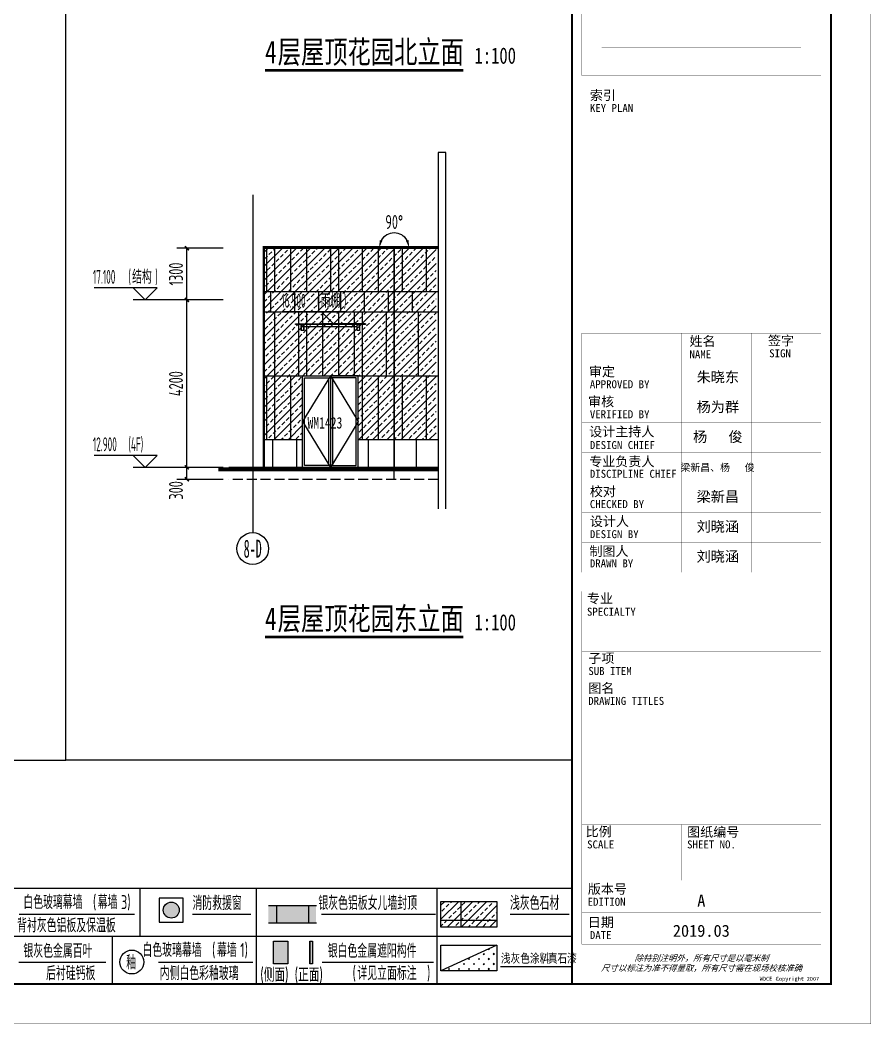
# Model space of a CAD drawing. Extents: x -863035 to 270371, y -8918 to 240488.
# Drawn here: x -231162 to -209813, y 23672 to 48854 of the extents above; entities that cross this region are included whole.
import ezdxf
from ezdxf.enums import TextEntityAlignment as Align

# ---------------------------------------------------------------- set-up
doc = ezdxf.new("R2010")
doc.units = 0
doc.header["$LTSCALE"] = 1000
doc.header["$MEASUREMENT"] = 0
doc.linetypes.add('DASH', pattern=[0.35, 0.25, -0.1])
for name, color, linetype in [('00-图签签名_10', 10, 'Continuous'), ('01-标注_尺寸', 124, 'Continuous'), ('01-标注_标高', 200, 'Continuous'), ('01-标注_轴线坐标', 132, 'Continuous'), ('02-TEXT_标注', 130, 'Continuous'), ('02-TEXT_轴号', 7, 'Continuous'), ('05-填充_156', 156, 'Continuous'), ('A-C_玻璃幕墙', 140, 'Continuous'), ('A-SUR_看线', 231, 'Continuous'), ('A_AXIS-轴线', 36, 'Continuous'), ('AXIS_TEXT', 7, 'Continuous'), ('D_玻璃', 152, 'Continuous'), ('D_铝板', 181, 'Continuous'), ('DIM_SYMB', 3, 'Continuous'), ('E-墙面分格', 146, 'Continuous'), ('E-立面轮廓', 241, 'Continuous'), ('X-立面图例$0$01-标注_符号', 200, 'Continuous'), ('X-立面图例$0$02-TEXT_标注', 130, 'Continuous'), ('X-立面图例$0$03-表格_197', 197, 'Continuous'), ('X-立面图例$0$05-填充_156', 156, 'Continuous'), ('X-立面图例$0$05-填充_18', 18, 'Continuous'), ('X-立面图例$0$05-填充_天正', 26, 'Continuous'), ('X-立面图例$0$A-0-图名图例', 2, 'Continuous'), ('X-立面图例$0$A-C_玻璃幕墙', 140, 'Continuous'), ('X-立面图例$0$A-C_窗', 140, 'Continuous')]:
    doc.layers.add(name, color=color, linetype=linetype)
doc.layers.add('04-不打印_辅助线', color=165, linetype='Continuous', plot=False)
doc.styles.add('_TCH_AXIS', font='STXIHEI.TTF')
doc.styles.add('_TCH_DIM', font='ROS1', dxfattribs={"width": 0.75, "bigfont": 'JD'})
doc.styles.add('_TCH_DIM_T3', font='ROS1', dxfattribs={"width": 0.75, "bigfont": 'JD'})
doc.styles.add('_TCH_WINDOW', font='STXIHEI.TTF', dxfattribs={"width": 0.75, "height": 3.5})
doc.styles.add('COMPLEX', font='COMPLEX')
doc.styles.get("Standard").update_dxf_attribs({"font": 'STXIHEI.TTF', "width": 0.75})
doc.styles.add('X-立面图例$0$_TCH_LABEL', font='ROS1', dxfattribs={"width": 0.75, "bigfont": 'JD'})
doc.styles.add('X-立面图例$0$HT_HWXH', font='STXIHEI.TTF', dxfattribs={"width": 0.8})
doc.styles.add('X-立面图例$0$HT_JD', font='ROS1', dxfattribs={"width": 0.8, "bigfont": 'JD'})
doc.styles.add('华文细黑', font='STXIHEI.TTF', dxfattribs={"height": 10})
doc.styles.add('图签信息$0$华文细黑', font='STXIHEI.TTF', dxfattribs={"height": 10})
doc.dimstyles.new('_TCH_ARCH&&100', dxfattribs={"dimtxt": 350, "dimasz": 100, "dimexe": 250, "dimexo": 300, "dimgap": 100, "dimtad": 1, "dimdec": 0, "dimzin": 0, "dimdsep": 46, "dimtxsty": '_TCH_DIM_T3', "dimblk": 'ARCHTICK', "dimcen": 0.09, "dimclrt": 7, "dimazin": 2, "dimtfac": 1, "dimtdec": 0, "dimtix": 1, "dimtmove": 2, "dimatfit": 3, "dimfxl": 0, "dimtolj": 1, "dimtzin": 0, "dimarcsym": 0})
doc.dimstyles.new('_TCH_ARROW&&100', dxfattribs={"dimtxt": 350, "dimasz": 200, "dimexe": 250, "dimexo": 300, "dimgap": 100, "dimtad": 1, "dimdec": 0, "dimzin": 0, "dimdsep": 46, "dimtxsty": '_TCH_DIM_T3', "dimcen": 0.09, "dimclrt": 7, "dimazin": 2, "dimtfac": 1, "dimtdec": 0, "dimtix": 1, "dimtmove": 2, "dimatfit": 3, "dimfxl": 0, "dimtolj": 1, "dimtzin": 0, "dimarcsym": 0})

# ---------------------------------------------------------------- blocks, each defined once
blk = doc.blocks.new('图签信息$0$WDCE Copyright200X')
at = {"const_width": 0.016}
blk.add_lwpolyline([(-10.6, 1.26, 1), (-11.4, 1.26, 1)], format="xyb", close=True, dxfattribs=at)
at = {"style": '图签信息$0$华文细黑'}
for s, p in [('WDCE ', (-11.46, 0.5)), ('     Copyright ', (-3.51, 0.5))]:
    blk.add_text(s, height=1, dxfattribs=at).set_placement(p, align=Align.BOTTOM_RIGHT)
blk.add_text('c', height=0.6, dxfattribs=at).set_placement((-11.04, 1.35), align=Align.MIDDLE_CENTER)
blk.add_attdef('200X', text='', height=1, dxfattribs=at).set_placement((-0.45, 0.5), align=Align.BOTTOM_RIGHT)
blk = doc.blocks.new('图签信息')
at = {"const_width": 0.5}
blk.add_lwpolyline([(-65, 0), (0, 0), (0, 500.5), (-65, 500.5)], close=True, dxfattribs=at)
at = {"const_width": 0.05}
for points in [[(-62.5, 404.92), (-62.5, 227.83)], [(-62.5, 227.83), (-2.5, 227.83), (-2.5, 404.92)], [(-57.5, 234.85), (-7.5, 234.85)], [(-62.5, 227.83), (-2.5, 227.83)], [(-62.5, 217.74), (-2.5, 217.74)], [(-62.5, 103.26), (-2.5, 103.26), (-2.5, 163.26), (-62.5, 163.26), (-62.5, 103.26)], [(-37.5, 163.26), (-37.5, 103.26)], [(-20, 163.26), (-20, 103.26)], [(-62.5, 155.76), (-2.5, 155.76)], [(-62.5, 148.26), (-2.5, 148.26)], [(-62.5, 140.76), (-2.5, 140.76)], [(-62.5, 133.26), (-2.5, 133.26)], [(-62.5, 125.76), (-2.5, 125.76)], [(-62.5, 118.26), (-2.5, 118.26)], [(-62.5, 110.76), (-2.5, 110.76)], [(-62.5, 98.5), (-2.5, 98.5), (-2.5, 10), (-62.5, 10), (-62.5, 98.5)], [(-62.5, 83.5), (-2.5, 83.5)], [(-62.5, 76), (-2.5, 76)], [(-62.5, 40), (-2.5, 40)], [(-37.5, 40), (-37.5, 26)], [(-62.5, 26), (-2.5, 26)], [(-62.5, 18), (-2.5, 18)]]:
    blk.add_lwpolyline(points, dxfattribs=at)
blk.add_blockref('图签信息$0$WDCE Copyright200X', (-2.5, 0)).add_auto_attribs({'200X': '2007'})
at = {"style": '图签信息$0$华文细黑'}
for s, height, p in [('索引', 2.4, (-60.5, 224.14)), ('KEY PLAN', 2, (-60.5, 220.74)), ('姓名', 2.4, (-35.5, 162.47)), ('签字', 2.4, (-15.81, 162.57)), ('NAME', 2, (-35.5, 158.96)), ('SIGN', 2, (-15.5, 159.2)), ('审定', 2.4, (-60.73, 154.81)), ('APPROVED BY', 2, (-60.5, 151.44)), ('审核', 2.4, (-60.95, 147.29)), ('VERIFIED BY', 2, (-60.5, 143.91)), ('设计主持人', 2.4, (-60.68, 139.76)), ('DESIGN CHIEF', 2, (-60.5, 136.19)), ('专业负责人', 2.4, (-60.67, 132.26)), ('DISCIPLINE CHIEF', 2, (-60.5, 128.98)), ('校对', 2.4, (-60.5, 124.76)), ('CHECKED BY', 2, (-60.5, 121.37)), ('设计人', 2.4, (-60.5, 117.26)), ('DESIGN BY', 2, (-60.5, 113.83)), ('制图人', 2.4, (-60.61, 109.76)), ('DRAWN BY', 2, (-60.5, 106.5)), ('专业', 2.4, (-61.23, 97.93)), ('SPECIALTY', 2, (-61.23, 94.38)), ('子项', 2.4, (-60.88, 82.92)), ('SUB ITEM', 2, (-60.88, 79.5)), ('图名', 2.4, (-60.91, 75.41)), ('DRAWING TITLES', 2, (-60.91, 72)), ('比例', 2.4, (-61.56, 39.42)), ('图纸编号', 2.4, (-36.1, 39.32)), ('SCALE', 2, (-61.19, 36)), ('SHEET NO.', 2, (-36.1, 36)), ('版本号', 2.4, (-61, 25.03)), ('EDITION', 2, (-61.06, 21.61)), ('日期', 2.4, (-61, 16.68)), ('DATE', 2, (-60.5, 13.26))]:
    blk.add_text(s, height=height, dxfattribs=at).set_placement(p, align=Align.TOP_LEFT)
at = {"color": 4, "style": '图签信息$0$华文细黑'}
for s, p in [('A', (-32.53, 19.4)), ('2019.03', (-32.53, 11.84))]:
    blk.add_text(s, height=3, dxfattribs=at).set_placement(p, align=Align.CENTER)
at = {"style": '图签信息$0$华文细黑', "oblique": 20}
for s, p in [('除特别注明外，所有尺寸是以毫米制', (-32.5, 6.5)), ('尺寸以标注为准不得量取，所有尺寸需在现场校核准确', (-32.5, 4))]:
    blk.add_text(s, height=1.5, dxfattribs=at).set_placement(p, align=Align.MIDDLE_CENTER)
blk = doc.blocks.new('图签-A1')
at = {"color": 2}
blk.add_blockref('图签信息', (0, 0), dxfattribs=at)
blk = doc.blocks.new('X-立面图例$0$tysrytr6u')
at = {"color": 131}
blk.add_circle((0, 0), 300, dxfattribs=at)
at = {"color": 131, "style": 'X-立面图例$0$_TCH_LABEL', "width": 0.75}
blk.add_text('釉', height=347, dxfattribs=at).set_placement((-142, -185))
blk = doc.blocks.new('X-立面图例$0$trsajtytuj')
h = blk.add_hatch(color=1)
h.dxf.hatch_style = 1
h.paths.add_polyline_path([(-200, 0, 1), (200, 0, 1)])
at = {"color": 1}
blk.add_lwpolyline([(-300, -300), (300, -300), (300, 300), (-300, 300)], close=True, dxfattribs=at)
blk.add_circle((0, 0), 200, dxfattribs=at)
blk = doc.blocks.new('X-立面图例')
at = {"layer": 'X-立面图例$0$05-填充_156'}
h = blk.add_hatch(dxfattribs=at)
h.set_pattern_fill('DASH', color=256, scale=100, angle=45)
h.set_pattern_definition([(45, (7368.89, -26991.35), (1e-14, 134.70384), [95.25, -95.25])])
h.paths.add_polyline_path([(10551, 1528), (10551, 2172), (9151, 2172), (9151, 1528)])
h = blk.add_hatch(dxfattribs=at)
h.set_pattern_fill('天然石材', color=256, scale=50)
h.set_pattern_definition([(45, (9014.98, -29401.6), (-176.7768, 176.7768), []), (45, (9101.91, -29491.35), (-176.7768, 176.7768), [98.6842, -56.391])])
h.paths.add_polyline_path([(22712, 1428), (22712, 2072), (21312, 2072), (21312, 1428)])
h = blk.add_hatch(dxfattribs=at)
h.set_pattern_fill('CROSS', color=136, scale=100)
h.set_pattern_definition([(0, (-1603.78, -29391.35), (158.75, 158.75), [79.375, -238.125]), (90, (-1564.1, -29431.04), (-158.75, 158.75), [79.375, -238.125])])
h.paths.add_polyline_path([(178, 972), (178, 328), (1578, 328), (1578, 972)])
h = blk.add_hatch(dxfattribs=at)
h.set_pattern_fill('石膏板', color=256, scale=50)
h.set_pattern_definition([(45, (-163.54, 35.86), (-125, 125), [40, -136.7767]), (135, (114.75, 35.86), (-125, -125), [40, -136.7767])])
h.paths.add_polyline_path([(21312, 328), (22712, 328), (22712, 972)])
at = {"layer": 'X-立面图例$0$05-填充_18'}
h = blk.add_hatch(color=256, dxfattribs=at)
h.dxf.hatch_style = 1
h.paths.add_polyline_path([(16983, 1965), (18175, 1965), (18175, 1535), (16983, 1535)])
h = blk.add_hatch(color=256, dxfattribs=at)
h.dxf.hatch_style = 1
h.paths.add_polyline_path([(17113, 1076), (17466, 1076), (17466, 509), (17113, 509)])
h = blk.add_hatch(color=256, dxfattribs=at)
h.dxf.hatch_style = 1
h.paths.add_polyline_path([(18025, 508), (18085, 508), (18085, 1075), (18025, 1075)])
at = {"layer": 'X-立面图例$0$05-填充_天正'}
h = blk.add_hatch(dxfattribs=at)
h.set_pattern_fill('AR-CONC', color=256, scale=200)
h.set_pattern_definition([(50, (-2384.33, -29491.35), (364.3693, -31.8782), [38.1, -419.1]), (355, (-2384.33, -29491.35), (-70.4857, 382.1133), [30.48, -335.28]), (100.451, (-2353.97, -29494), (293.885, 350.2334), [32.38, -356.18]), (46.1842, (-2384.33, -29389.75), (542.158, -84.0847), [57.15, -628.65]), (96.6356, (-2339.15, -29396.76), (474.8085, 494.851), [48.57, -534.27]), (351.184, (-2384.33, -29389.75), (474.809, 494.85), [45.72, -502.92]), (21, (-2333.53, -29415.15), (303.2298, -204.531), [38.1, -419.1]), (326, (-2333.53, -29415.15), (123.604, 368.376), [30.48, -335.28]), (71.4514, (-2308.26, -29432.2), (426.833, 163.8457), [32.38, -356.18]), (37.5, (-2384.33, -29491.35), (6.1772, 169.1101), [0, -331.216, 0, -340.36, 0, -336.55]), (7.5, (-2384.33, -29491.35), (133.6393, 200.3611), [0, -194.056, 0, -323.596, 0, -128.27]), (327.5, (-2497.62, -29491.35), (271.1812, -11.4575), [0, -127, 0, -396.24, 0, -525.78]), (317.5, (-2548.42, -29491.35), (296.2584, 50.853), [0, -165.1, 0, -263.144, 0, -373.38])])
h.paths.add_polyline_path([(6547, 1428), (6547, 2072), (5147, 2072), (5147, 1428)])
at = {"layer": 'X-立面图例$0$A-C_窗'}
h = blk.add_hatch(dxfattribs=at)
h.set_pattern_fill('ANSI31', color=256, scale=110, angle=135)
h.set_pattern_definition([(180, (-3998.79, -1200), (-4e-14, -174.625), [])])
h.paths.add_polyline_path([(6518, 228), (6518, 872), (5118, 872), (5118, 228)])
h = blk.add_hatch(dxfattribs=at)
h.set_pattern_fill('ANSI31', color=256, scale=110, angle=135)
h.set_pattern_definition([(180, (4.95, -1200), (-4e-14, -174.625), [])])
h.paths.add_polyline_path([(10522, 228), (10522, 872), (9122, 872), (9122, 228)])
at = {"layer": 'X-立面图例$0$01-标注_符号'}
for p, q in [((1787, 1750), (4599, 1750)), ((6856, 1750), (8734, 1750)), ((10724, 1750), (13625, 1750)), ((15078, 1750), (16541, 1750)), ((18312, 1750), (21172, 1750)), ((23050, 1750), (24526, 1750)), ((1740, 550), (4587, 550)), ((6712, 550), (8896, 550)), ((10716, 550), (12900, 550)), ((14228, 550), (16588, 550)), ((18327, 550), (21127, 550)), ((22807, 438), (24597, 438))]:
    blk.add_line(p, q, dxfattribs=at)
at = {"layer": 'X-立面图例$0$03-表格_197'}
for p, q in [((0, 2400), (24597, 2400)), ((0, 2400), (0, 0)), ((4915, 2400), (4915, 0)), ((8918, 2400), (8918, 0)), ((13757, 2400), (13757, 1200)), ((16677, 2400), (16677, 0)), ((21204, 2400), (21204, 0)), ((24597, 2400), (24597, 0)), ((0, 1200), (24597, 1200)), ((13062, 1200), (13062, 0)), ((0, 0), (24597, 0))]:
    blk.add_line(p, q, dxfattribs=at)
at = {"layer": 'X-立面图例$0$A-C_玻璃幕墙'}
blk.add_lwpolyline([(22712, 972), (21312, 328)], dxfattribs=at)
at = {"layer": 'X-立面图例$0$A-C_窗'}
for p, q in [((461, 1428), (461, 2072)), ((521, 1428), (521, 2072)), ((1257, 1428), (1257, 2072)), ((1317, 1428), (1317, 2072)), ((21813, 2072), (21813, 1428)), ((16983, 1965), (18185, 1965)), ((461, 1750), (178, 1750)), ((521, 1750), (1257, 1750)), ((1317, 1750), (1578, 1750)), ((21312, 1597), (22712, 1597)), ((18025, 1075), (18025, 508)), ((18085, 1075), (18085, 508)), ((10522, 872), (9122, 228)), ((10522, 228), (9122, 872))]:
    blk.add_line(p, q, dxfattribs=at)
for points in [[(178, 2072), (1578, 2072), (1578, 1428), (178, 1428)], [(5147, 2072), (6547, 2072), (6547, 1428), (5147, 1428)], [(9151, 2172), (10551, 2172), (10551, 1528), (9151, 1528)], [(21312, 2072), (22712, 2072), (22712, 1428), (21312, 1428)], [(17113, 1076), (17466, 1076), (17466, 509), (17113, 509)], [(18085, 508), (18025, 508), (18025, 1075), (18085, 1075)], [(178, 972), (1578, 972), (1578, 328), (178, 328)], [(5118, 872), (6518, 872), (6518, 228), (5118, 228)], [(9122, 872), (10522, 872), (10522, 228), (9122, 228)], [(21312, 972), (22712, 972), (22712, 328), (21312, 328)]]:
    blk.add_lwpolyline(points, close=True, dxfattribs=at)
for points in [[(17183, 1965), (17183, 1535)], [(17985, 1965), (17985, 1535)], [(17985, 1965), (17985, 1535)], [(16983, 1535), (18185, 1535)]]:
    blk.add_lwpolyline(points, dxfattribs=at)
blk.add_blockref('X-立面图例$0$trsajtytuj', (14545, 1853))
blk.add_blockref('X-立面图例$0$tysrytr6u', (13555, 550), dxfattribs=at)
at = {"insert": (16777, 404), "char_height": 350, "width": 27209.6, "attachment_point": 1, "style": 'X-立面图例$0$HT_JD'}
blk.add_mtext('(侧面) (正面)\\P\\pl3150;{\\C1;\\P\\pl0;}    ', dxfattribs=at)
at = {"layer": 'X-立面图例$0$01-标注_符号', "color": 7, "style": 'X-立面图例$0$_TCH_LABEL', "width": 0.75}
for s, height, p in [('浅灰色涂料', 248.1, (22816, 508)), ('/', 250, (23855, 508)), ('真石漆', 248.1, (23993, 508))]:
    blk.add_text(s, height=height, dxfattribs=at).set_placement(p)
at = {"layer": 'X-立面图例$0$02-TEXT_标注', "style": 'X-立面图例$0$_TCH_LABEL', "width": 0.75}
for s, height, p in [('透明玻璃幕墙', 347.3, (1834, 1878)), ('(', 350, (3580, 1878)), ('幕墙', 347.3, (3702, 1878)), ('1)', 350, (4284, 1878)), ('夹层安全玻璃', 347.3, (6957, 1855)), ('白色玻璃幕墙', 347.3, (10833, 1878)), ('(', 350, (12579, 1878)), ('幕墙', 347.3, (12701, 1878)), ('3)', 350, (13283, 1878)), ('消防救援窗', 347.3, (15077, 1855)), ('银灰色铝板女儿墙封顶', 347.3, (18235, 1855)), ('浅灰色石材', 347.3, (23043, 1855)), ('白色玻璃', 347.3, (3438, 1295)), ('白色玻璃', 347.3, (7573, 1295)), ('背衬灰色铝板及保温板', 347.3, (10677, 1295)), ('白色玻璃幕墙', 347.3, (1795, 678)), ('(', 350, (3541, 678)), ('幕墙', 347.3, (3664, 678)), ('2)', 350, (4246, 678)), ('银灰色金属百叶', 347.3, (6831, 655)), ('银灰色金属百叶', 347.3, (10835, 655)), ('白色玻璃幕墙', 347.3, (13822, 678)), ('(', 350, (15568, 678)), ('幕墙', 347.3, (15691, 678)), ('1)', 350, (16273, 678)), ('银白色金属遮阳构件', 347.3, (18471, 655)), ('背衬灰色铝板', 347.3, (2803, 95)), ('后衬硅钙板', 347.3, (11403, 95)), ('内侧白色彩釉玻璃', 347.3, (14254, 95)), ('(', 350, (19093, 95)), ('详见立面标注', 347.3, (19215, 95)), (')', 350, (20961, 95))]:
    blk.add_text(s, height=height, dxfattribs=at).set_placement(p)
at = {"layer": 'X-立面图例$0$A-0-图名图例', "style": 'X-立面图例$0$HT_HWXH', "width": 0.8}
blk.add_text('图例：', height=290.1, dxfattribs=at).set_placement((-12, 2538))
blk = doc.blocks.new('图框-A1+1-4')
for points, const_width in [([(0, 0), (1051, 0), (1051, 594), (0, 594)], 0.05), ([(976, 584), (25, 584), (25, 10), (976, 10)], 0.5)]:
    blk.add_lwpolyline(points, close=True, dxfattribs=dict(const_width=const_width))
blk = doc.blocks.new('A$C153A6729')
at = {"layer": '05-填充_156'}
h = blk.add_hatch(dxfattribs=at)
h.set_pattern_fill('天然石材', color=256, scale=50)
h.set_pattern_definition([(45, (-213962.2, 45619.2), (-176.77677, 176.77677), []), (45, (-213875.25, 45529.45), (-176.77677, 176.77677), [98.68425, -56.391])])
h.paths.add_polyline_path([(-3400, -4800), (-3400, -3200), (-2000, -3200), (-2000, -4800), (-50, -4800), (-50, 0), (-4350, 0), (-4350, -4800)])
at = {"layer": 'E-墙面分格'}
for p, q in [((-4300, 0), (-4300, -1100)), ((-4100, 0), (-4100, -1100)), ((-3700, 0), (-3700, -1100)), ((-3300, 0), (-3300, -1100)), ((-2700, 0), (-2700, -1100)), ((-2500, 0), (-2500, -1100)), ((-1900, 0), (-1900, -1100)), ((-1500, 0), (-1500, -1100)), ((-900, 0), (-900, -1100)), ((-300, 0), (-300, -1100)), ((-4200, -1100), (-4200, -1600)), ((-3600, -1100), (-3600, -1600)), ((-3000, -1100), (-3000, -1600)), ((-2450, -1100), (-2450, -1600)), ((-1850, -1100), (-1850, -1600)), ((-1250, -1100), (-1250, -1600)), ((-650, -1100), (-650, -1600)), ((-4100, -1600), (-4100, -3200)), ((-3500, -1600), (-3500, -3200)), ((-3300, -1600), (-3300, -3200)), ((-2900, -1600), (-2900, -3200)), ((-2500, -1600), (-2500, -3200)), ((-2100, -1600), (-2100, -3200)), ((-1900, -1600), (-1900, -3200)), ((-1300, -1600), (-1300, -3200)), ((-500, -1600), (-500, -3200)), ((-4350, -3200), (0, -3200)), ((-4300, -3200), (-4300, -4800)), ((-4100, -3200), (-4100, -4800)), ((-3700, -3200), (-3700, -4800)), ((-1900, -3200), (-1900, -4800)), ((-1500, -3200), (-1500, -4800)), ((-900, -3200), (-900, -4800)), ((-300, -3200), (-300, -4800)), ((-4350, -4800), (-3400, -4800)), ((-4150, -4800), (-4150, -5500)), ((-3550, -4800), (-3550, -5500)), ((-2000, -4800), (0, -4800)), ((-1750, -4800), (-1750, -5500)), ((-550, -4800), (-550, -5500))]:
    blk.add_line(p, q, dxfattribs=at)
for points in [[(0, -1100), (-4350, -1100)], [(-4350, -1600), (0, -1600)]]:
    blk.add_lwpolyline(points, dxfattribs=at)
blk = doc.blocks.new('yp')
at = {"layer": 'D_玻璃'}
blk.add_lwpolyline([(-1610, 168), (150, 168), (150, 150), (-1610, 150)], close=True, dxfattribs=at)
at = {"layer": 'D_铝板'}
blk.add_line((-1400, 100), (-60, 100), dxfattribs=at)
for points in [[(-1460, 150), (-1400, 150), (-1400, 0), (-1460, 0), (-1460, 150)], [(-60, 150), (0, 150), (0, 0), (-60, 0), (-60, 150)]]:
    blk.add_lwpolyline(points, dxfattribs=at)
for points in [[(-1457, 147), (-1403, 147), (-1403, 3), (-1457, 3)], [(-57, 147), (-3, 147), (-3, 3), (-57, 3)]]:
    blk.add_lwpolyline(points, close=True, dxfattribs=at)
blk = doc.blocks.new('A$C46670FAF')
at = {"layer": '00-图签签名_10', "attachment_point": 5, "rotation": 270, "style": '华文细黑'}
for s, insert, char_height, width in [('梁新昌、杨   俊', (524, -180.9), 36.4, 14224.057), ('刘晓涵', (76.8, -182.3), 52, 20320.081), ('刘晓涵', (226.8, -182.3), 52, 20320.081), ('梁新昌', (376.8, -182.3), 52, 20320.081), ('杨   俊', (676.8, -182.3), 52, 20320.081), ('杨为群', (826.8, -182.3), 52, 20320.081), ('朱晓东', (976.8, -182.3), 52, 20320.081)]:
    blk.add_mtext(s, dxfattribs=dict(at, insert=insert, char_height=char_height, width=width))
blk = doc.blocks.new('*D645')
at = {"layer": '01-标注_尺寸', "color": 0, "lineweight": -2, "transparency": 16777216}
for p, q in [((-222050, 43133), (-221906, 43133)), ((-221500, 43133), (-221645, 43133))]:
    blk.add_line(p, q, dxfattribs=at)
blk.add_arc((-221775, 43133), 380, 30.49, 149.51, dxfattribs=at)
at = {"layer": '01-标注_尺寸', "color": 0, "transparency": 16777216}
for points in [[(-222071, 43317), (-222135, 43335), (-222156, 43133)], [(-221416, 43335), (-221480, 43317), (-221395, 43133)]]:
    blk.add_solid(points, dxfattribs=at)
at = {"layer": 'Defpoints', "color": 0, "transparency": 16777216}
for p in [(-221585, 43462), (-222350, 43133), (-221775, 43133), (-221200, 43133)]:
    blk.add_point(p, dxfattribs=at)
at = {"layer": '01-标注_尺寸', "color": 7, "transparency": 16777216, "insert": (-221775, 43788), "char_height": 350, "attachment_point": 5, "style": '_TCH_DIM_T3'}
blk.add_mtext('\\A1;90%%d', dxfattribs=at)
blk = doc.blocks.new('_ArchTick')
at = {"color": 0, "linetype": 'ByBlock', "const_width": 0.4}
blk.add_lwpolyline([(-0.5, -0.5), (0.5, 0.5)], dxfattribs=at)
blk = doc.blocks.new('*D699')
at = {"layer": '01-标注_尺寸', "color": 0, "lineweight": -2, "transparency": 16777216}
for p, q in [((-226070, 37633), (-227226, 37633)), ((-226976, 37333), (-226976, 37633)), ((-226070, 37333), (-227226, 37333))]:
    blk.add_line(p, q, dxfattribs=at)
at = {"layer": 'Defpoints', "color": 0, "transparency": 16777216}
for p in [(-226976, 37633), (-225770, 37633), (-225770, 37333)]:
    blk.add_point(p, dxfattribs=at)
at = {"layer": '01-标注_尺寸', "color": 0, "lineweight": -2, "transparency": 16777216, "xscale": 100, "yscale": 100, "zscale": 100}
for p, rotation in [((-226976, 37633), 90), ((-226976, 37333), 270)]:
    blk.add_blockref('_ArchTick', p, dxfattribs=dict(at, rotation=rotation))
at = {"layer": '01-标注_尺寸', "color": 7, "transparency": 16777216, "insert": (-227251, 37056), "char_height": 350, "attachment_point": 5, "rotation": 90, "style": '_TCH_DIM_T3'}
blk.add_mtext('\\A1;300', dxfattribs=at)
blk = doc.blocks.new('*D700')
at = {"layer": '01-标注_尺寸', "color": 0, "lineweight": -2, "transparency": 16777216}
for p, q in [((-226070, 41833), (-227226, 41833)), ((-226976, 37633), (-226976, 41833)), ((-226070, 37633), (-227226, 37633))]:
    blk.add_line(p, q, dxfattribs=at)
at = {"layer": 'Defpoints', "color": 0, "transparency": 16777216}
for p in [(-226976, 41833), (-225770, 41833), (-225770, 37633)]:
    blk.add_point(p, dxfattribs=at)
at = {"layer": '01-标注_尺寸', "color": 0, "lineweight": -2, "transparency": 16777216, "xscale": 100, "yscale": 100, "zscale": 100}
for p, rotation in [((-226976, 41833), 90), ((-226976, 37633), 270)]:
    blk.add_blockref('_ArchTick', p, dxfattribs=dict(at, rotation=rotation))
at = {"layer": '01-标注_尺寸', "color": 7, "transparency": 16777216, "insert": (-227251, 39733), "char_height": 350, "attachment_point": 5, "rotation": 90, "style": '_TCH_DIM_T3'}
blk.add_mtext('\\A1;4200', dxfattribs=at)
blk = doc.blocks.new('*D701')
at = {"layer": '01-标注_尺寸', "color": 0, "lineweight": -2, "transparency": 16777216}
for p, q in [((-226070, 43133), (-227226, 43133)), ((-226976, 41833), (-226976, 43133)), ((-226070, 41833), (-227226, 41833))]:
    blk.add_line(p, q, dxfattribs=at)
at = {"layer": 'Defpoints', "color": 0, "transparency": 16777216}
for p in [(-226976, 43133), (-225770, 43133), (-225770, 41833)]:
    blk.add_point(p, dxfattribs=at)
at = {"layer": '01-标注_尺寸', "color": 0, "lineweight": -2, "transparency": 16777216, "xscale": 100, "yscale": 100, "zscale": 100}
for p, rotation in [((-226976, 43133), 90), ((-226976, 41833), 270)]:
    blk.add_blockref('_ArchTick', p, dxfattribs=dict(at, rotation=rotation))
at = {"layer": '01-标注_尺寸', "color": 7, "transparency": 16777216, "insert": (-227251, 42483), "char_height": 350, "attachment_point": 5, "rotation": 90, "style": '_TCH_DIM_T3'}
blk.add_mtext('\\A1;1300', dxfattribs=at)
blk = doc.blocks.new('_AXISO')
blk.add_circle((0, 0), 0.5)
at = {"layer": 'AXIS_TEXT', "style": 'COMPLEX', "width": 1.041667}
blk.add_attdef('A', text='', height=0.56, dxfattribs=at).set_placement((-0.25, -0.28), (0.25, -0.28), align=Align.FIT)

msp = doc.modelspace()

# ---------------------------------------------------------------- linework, layer by layer
at = {"layer": '01-标注_标高'}
for p, q in [((-227726.2, 42133.1), (-229305.6, 42133.1)), ((-228026.2, 41833.1), (-228326.2, 42133.1)), ((-228026.2, 41833.1), (-227726.2, 42133.1)), ((-227226.2, 41833.1), (-228326.2, 41833.1)), ((-222995.4, 41532.9), (-224574.8, 41532.9)), ((-223295.4, 41232.9), (-223595.4, 41532.9)), ((-223295.4, 41232.9), (-222995.4, 41532.9)), ((-222495.4, 41232.9), (-223595.4, 41232.9)), ((-227726.2, 37933.1), (-229305.6, 37933.1)), ((-228026.2, 37633.1), (-228326.2, 37933.1)), ((-228026.2, 37633.1), (-227726.2, 37933.1)), ((-227226.2, 37633.1), (-228326.2, 37633.1))]:
    msp.add_line(p, q, dxfattribs=at)
at = {"layer": '01-标注_轴线坐标'}
msp.add_line((-225325.4, 36995.7), (-225325.4, 35995.7), dxfattribs=at)
at = {"layer": '04-不打印_辅助线'}
for points in [[(-230015.6, 82074.5), (-255645.6, 82074.5), (-255645.6, 30291.9), (-230015.6, 30291.9)], [(-230015.6, 74724.3), (-217316, 74724.3), (-217316, 30291.9), (-230015.6, 30291.9)]]:
    msp.add_lwpolyline(points, close=True, dxfattribs=at)
at = {"layer": 'A-C_玻璃幕墙'}
for points in [[(-220475.4, 36589.4), (-220475.4, 45533.1), (-220675.4, 45533.1), (-220675.4, 36589.4)], [(-223375.4, 39933.1), (-224075.4, 38783.1), (-223375.4, 37633.1)], [(-223375.4, 39933.1), (-222675.4, 38783.1), (-223375.4, 37633.1)], [(-220675.4, 37633.1), (-225927.3, 37633.1)]]:
    msp.add_lwpolyline(points, dxfattribs=at)
for points in [[(-225025.4, 43133.1), (-221775.4, 43133.1), (-221775.4, 37633.1), (-225025.4, 37633.1)], [(-224075.4, 39933.1), (-223375.4, 39933.1), (-223375.4, 37633.1), (-224075.4, 37633.1)], [(-224025.4, 39883.1), (-223425.4, 39883.1), (-223425.4, 37683.1), (-224025.4, 37683.1)], [(-222675.4, 39933.1), (-223375.4, 39933.1), (-223375.4, 37633.1), (-222675.4, 37633.1)], [(-222725.4, 39883.1), (-223325.4, 39883.1), (-223325.4, 37683.1), (-222725.4, 37683.1)]]:
    msp.add_lwpolyline(points, close=True, dxfattribs=at)
at = {"layer": 'A-C_玻璃幕墙', "linetype": 'DASH'}
msp.add_lwpolyline([(-220675.4, 37333.1), (-225927.3, 37333.1)], dxfattribs=at)
at = {"layer": 'A-SUR_看线', "linetype": 'DASH'}
msp.add_lwpolyline([(-221775.4, 37333.1), (-221775.4, 43133.1)], dxfattribs=at)
at = {"layer": 'A_AXIS-轴线', "ltscale": 0.4}
msp.add_line((-225325.4, 44469.8), (-225325.4, 36995.7), dxfattribs=at)
at = {"layer": 'DIM_SYMB', "const_width": 70}
for points in [[(-225015.9, 47592.4), (-220039.8, 47592.4)], [(-225015.9, 33376.4), (-220039.8, 33376.4)]]:
    msp.add_lwpolyline(points, dxfattribs=at)
at = {"layer": 'E-墙面分格'}
msp.add_lwpolyline([(-221775.4, 43133.1), (-220675.4, 43133.1), (-220675.4, 37633.1), (-221775.4, 37633.1)], close=True, dxfattribs=at)
at = {"layer": 'E-立面轮廓'}
for points, const_width in [([(-220675.4, 43158.1), (-225050.4, 43158.1), (-225050.4, 37633.1)], 50), ([(-226184.3, 37583.1), (-220675.4, 37583.1)], 100)]:
    msp.add_lwpolyline(points, dxfattribs=dict(at, const_width=const_width))

# ---------------------------------------------------------------- block references
at = {"xscale": 100, "yscale": 100, "zscale": 100}
for name, p in [('图框-A1+1-4', (-314916, 23674.5)), ('图签-A1', (-210816, 24674.5))]:
    msp.add_blockref(name, p, dxfattribs=at)
for name, p in [('yp', (-222645.4, 41065.4)), ('X-立面图例', (-241912.8, 24674.5))]:
    msp.add_blockref(name, p)
at = {"layer": '01-标注_轴线坐标'}
ref = msp.add_blockref('_AXISO', (-225325.4, 35595.7), dxfattribs=dict(at, xscale=800, yscale=800, zscale=800))
ref.add_attrib('A', '8-D', dxfattribs={"layer": '02-TEXT_轴号', "height": 452.55, "style": '_TCH_AXIS', "width": 0.458282}).set_placement((-225551.7, 35369.4), (-225099.1, 35369.4), align=Align.FIT)
at = {"layer": '04-不打印_辅助线'}
msp.add_blockref('A$C153A6729', (-220675.4, 43133.1), dxfattribs=at)
at = {"layer": 'A-C_玻璃幕墙', "xscale": 5, "yscale": 5, "zscale": 5, "rotation": 90}
msp.add_blockref('A$C46670FAF', (-214566, 35000.7), dxfattribs=at)

# ---------------------------------------------------------------- texts
at = {"layer": '02-TEXT_标注', "width": 0.75}
for s, height, p in [('层屋顶花园北立面', 570.85, (-224698.4, 47770.2)), ('4', 570.9, (-225015.9, 47770.2)), ('1:100', 407.75, (-219759.8, 47758.7)), ('4', 570.9, (-225015.9, 33554.2)), ('层屋顶花园东立面', 570.85, (-224698.4, 33554.2)), ('1:100', 407.75, (-219759.8, 33542.8))]:
    msp.add_text(s, height=height, dxfattribs=at).set_placement(p)
at = {"layer": '02-TEXT_标注', "style": '_TCH_DIM'}
for s, height, width, p in [('17.100', 350, 0.5625, (-229335.6, 42238.1)), ('(', 350, 0.5625, (-228443.3, 42238.1)), ('结构', 347.29, 0.75, (-228351.5, 42238.1)), (')', 350, 0.5625, (-227769.5, 42238.1)), ('16.500', 350, 0.5625, (-224604.8, 41637.9)), ('(', 350, 0.5625, (-223712.6, 41637.9)), ('雨棚', 347.29, 0.75, (-223620.7, 41637.9)), (')', 350, 0.5625, (-223038.7, 41637.9)), ('12.900', 350, 0.5625, (-229335.6, 38038.1)), ('(4F)', 350, 0.5625, (-228443.3, 38038.1))]:
    msp.add_text(s, height=height, dxfattribs=dict(at, width=width)).set_placement(p)
at = {"layer": 'E-墙面分格', "style": '_TCH_WINDOW', "width": 0.75}
msp.add_text('WM1423', height=285.43, dxfattribs=at).set_placement((-223950, 38608.1))

# ---------------------------------------------------------------- dimensions: what is measured, and where the dimension line sits
at = {"layer": '01-标注_尺寸'}
dim = msp.add_angular_dim_3p(base=(-221585.2, 43462.5), center=(-221775.4, 43133.1), p1=(-221200.3, 43133.1), p2=(-222350.5, 43133.1), text='90%%d', dimstyle='_TCH_ARROW&&100', dxfattribs=at)
dim.commit()
dim.dimension.update_dxf_attribs({"geometry": '*D645', "text_midpoint": (-221775.4, 43788.4)})
for p1, p2, picture, middle in [((-225769.6, 41833.1), (-225769.6, 43133.1), '*D701', (-227251.2, 42483.1)), ((-225769.6, 37633.1), (-225769.6, 41833.1), '*D700', (-227251.2, 39733.1))]:
    dim = msp.add_aligned_dim(p1=p1, p2=p2, distance=1206.6, dimstyle='_TCH_ARCH&&100', dxfattribs=at)
    dim.commit()
    dim.dimension.update_dxf_attribs({"geometry": picture, "text_midpoint": middle})
dim = msp.add_linear_dim(base=(-226976.2, 37633.1), p1=(-225769.6, 37333.1), p2=(-225769.6, 37633.1), angle=90, dimstyle='_TCH_ARCH&&100', dxfattribs=at)
dim.commit()
dim.dimension.update_dxf_attribs({"geometry": '*D699', "text_midpoint": (-227251.2, 37055.9), "dimtype": 161})

doc.saveas('drawing.dxf')
